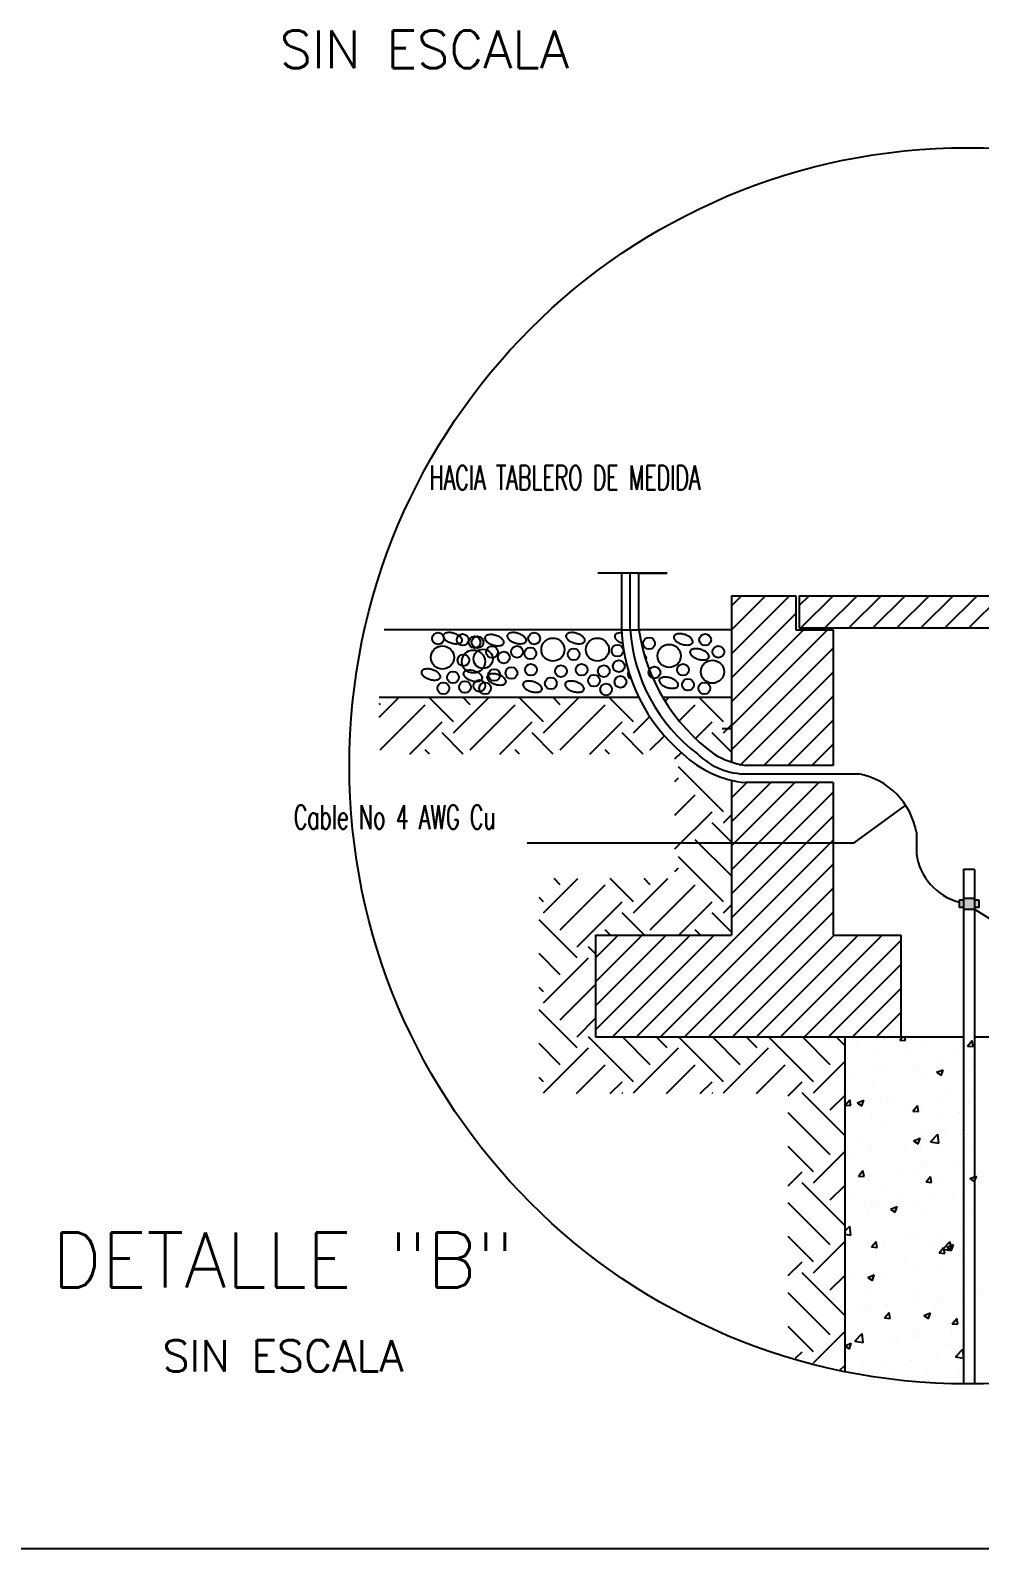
# Model space of a CAD drawing. Header units: inches. Extents: x 131 to 82119, y 71 to 16923.
# Drawn here: x 2913 to 2917.23, y 1393.4 to 1400.17 of the extents above; entities that cross this region are included whole.
import ezdxf
from ezdxf.enums import TextEntityAlignment as Align

# ---------------------------------------------------------------- set-up
doc = ezdxf.new("R2010")
doc.units = ezdxf.units.IN
doc.header["$MEASUREMENT"] = 0
doc.layers.add('DUCTO-PARED O TECHO', color=7, linetype='Continuous', lineweight=25)
doc.styles.add('ROMANS', font='romans.shx', dxfattribs={"width": 0.625})

# ---------------------------------------------------------------- blocks, each defined once
blk = doc.blocks.new('A$C17178')
h = blk.add_hatch(color=256)
h.dxf.hatch_style = 1
h.paths.add_polyline_path([(9677.894, 2890.706), (9656.993, 2890.706), (9656.993, 2858.987), (9677.894, 2858.987)])
h.paths.add_polyline_path([(9608.933, 2890.706), (9588.451, 2890.706), (9588.451, 2858.987), (9608.933, 2858.987)])
h.paths.add_polyline_path([(9608.933, 2898.71), (9608.933, 2850.665), (9656.993, 2850.665), (9656.993, 2898.71)])
for p, q in [((8287.339, 4349.281, -174973.419), (7977.922, 4349.281, -174973.419)), ((8160.525, 4349.281, -174973.419), (8083.594, 4349.281, -174973.419)), ((8083.594, 4349.281, -174973.419), (8083.594, 4096.884, -174973.419)), ((8122.06, 4096.884, -174973.419), (8122.06, 4349.281, -174973.419)), ((8122.06, 4096.884, -174973.419), (8122.06, 4349.281, -174973.419)), ((8160.525, 4096.884, -174973.419), (8160.525, 4349.281, -174973.419)), ((8160.525, 4349.281, -174973.419), (8287.339, 4349.281, -174973.419)), ((8573.707, 4248.207, -174973.419), (8861.219, 4248.207, -174973.419)), ((8573.707, 4248.207, -174973.419), (8573.707, 3506.93, -174973.419)), ((8861.219, 4248.207, -174973.419), (8861.219, 4096.884, -174973.419)), ((8876.351, 4248.207, -174973.419), (10389.574, 4248.207, -174973.419)), ((8876.351, 4248.207, -174973.419), (8876.351, 4104.697, -174973.419)), ((8083.594, 4096.884, -174973.419), (7025.518, 4096.884, -174973.419)), ((8083.594, 4096.884, -174973.419), (8083.594, 4096.884, -174973.419)), ((8083.594, 4096.884, -174973.419), (8083.594, 4096.884, -174973.419)), ((8083.594, 4096.884, -174973.419), (8083.594, 4096.884, -174973.419)), ((8083.594, 4096.884, -174973.419), (8160.525, 4096.884, -174973.419)), ((8573.707, 4096.884, -174973.419), (8160.525, 4096.884, -174973.419)), ((8861.219, 4096.884, -174973.419), (9027.674, 4096.884, -174973.419)), ((8876.351, 4104.697, -174973.419), (10389.332, 4104.697, -174973.419)), ((9027.674, 4096.884, -174973.419), (9027.674, 3491.998, -174973.419)), ((8161.147, 3794.24, -174973.419), (7002.587, 3794.24, -174973.419)), ((8573.707, 3794.24, -174973.419), (8268.165, 3794.24, -174973.419)), ((8573.707, 3655.384, -174973.419), (8532.515, 3655.384, -174973.419)), ((8573.707, 3506.93, -174973.419), (8573.707, 3513.591, -174973.419)), ((9027.674, 3491.998, -174973.419), (8636.545, 3491.998, -174973.419)), ((8636.545, 3453.562, -174973.419), (9141.792, 3453.562, -174973.419)), ((8636.545, 3453.562, -174973.419), (9141.792, 3453.562, -174973.419)), ((8573.707, 3425.891, -174973.419), (8573.707, 2734.984, -174973.419)), ((9027.674, 3415.126, -174973.419), (8636.545, 3415.126, -174973.419)), ((9027.674, 3415.126, -174973.419), (9027.674, 2734.984, -174973.419)), ((9120.372, 3146.358), (9351.021, 3313.907)), ((9398.277, 3193.976, -174973.419), (9398.277, 3097.455, -174973.419)), ((9398.277, 3193.976, -174973.419), (9398.277, 3097.455, -174973.419)), ((7663.236, 3146.358), (9120.372, 3146.358)), ((9608.933, 3028.595, -174973.419), (9608.933, 734.4, -174973.419)), ((9608.933, 3028.595, -174973.419), (9656.993, 3028.595, -174973.419)), ((9656.993, 3028.171, -174973.419), (9656.993, 734.52, -174973.419)), ((9588.451, 2890.706), (9588.451, 2858.987)), ((9608.933, 2890.706), (9588.451, 2890.706)), ((9608.933, 2858.987), (9588.451, 2858.987)), ((9656.993, 2898.71, -174973.419), (9608.933, 2898.71, -174973.419)), ((9608.933, 2898.71, -174973.419), (9608.933, 2890.706)), ((9608.933, 2858.987, -174973.419), (9608.933, 2850.665, -174973.419)), ((9608.933, 2850.665, -174973.419), (9656.993, 2850.665, -174973.419)), ((9656.993, 2890.706, -174973.419), (9656.993, 2898.71, -174973.419)), ((9677.894, 2890.706), (9656.993, 2890.706)), ((9656.993, 2850.665, -174973.419), (9656.993, 2858.987, -174973.419)), ((9677.894, 2858.987), (9656.993, 2858.987)), ((9656.993, 2850.665, -174973.419), (10317.248, 2437.633)), ((9677.894, 2858.987), (9677.894, 2890.706)), ((7968.418, 2734.984, -174973.419), (8573.707, 2734.984, -174973.419)), ((7968.418, 2734.984, -174973.419), (7968.418, 2281.017, -174973.419)), ((9027.674, 2734.984, -174973.419), (9330.318, 2734.984, -174973.419)), ((9330.318, 2281.017, -174973.419), (9330.318, 2734.984, -174973.419)), ((9608.933, 2432.339, -174973.419), (9608.956, 2432.339, -174973.419)), ((7968.418, 2281.017, -174973.419), (9330.318, 2281.017, -174973.419)), ((9078.961, 2281.017, -174973.419), (9078.961, 789.206, -174973.419)), ((9330.318, 2281.017, -174973.419), (9608.933, 2281.017, -174973.419)), ((9656.993, 2281.017, -174973.419), (9935.608, 2281.017, -174973.419)), ((0, 0), (13916.218, 0))]:
    blk.add_line(p, q)
at = {"linetype": 'Continuous'}
for p, q in [((8573.707, 4202.9, -174973.419), (8619.014, 4248.207, -174973.419)), ((8573.707, 4095.899, -174973.419), (8726.015, 4248.207, -174973.419)), ((8577.945, 3993.136, -174973.419), (8833.016, 4248.207, -174973.419)), ((8608.351, 3916.541, -174973.419), (8861.219, 4169.409, -174973.419)), ((8638.757, 3839.945, -174973.419), (8895.696, 4096.884, -174973.419)), ((8669.162, 3763.35, -174973.419), (9002.697, 4096.884, -174973.419)), ((8699.568, 3686.755, -174973.419), (9027.674, 4014.86, -174973.419)), ((8573.707, 3988.898, -174973.419), (8577.945, 3993.136, -174973.419)), ((8573.707, 3881.897, -174973.419), (8608.351, 3916.541, -174973.419)), ((8611.812, 3491.998, -174973.419), (9027.674, 3907.859, -174973.419)), ((7002.587, 3706.158, 36877.806), (7090.669, 3794.24, 36877.806)), ((7334.173, 3686.646, 36877.806), (7226.579, 3794.24, 36877.806)), ((7334.173, 3636.49, 36877.806), (7491.923, 3794.24, 36877.806)), ((7409.408, 3761.881, 36877.806), (7377.049, 3794.24, 36877.806)), ((7735.427, 3686.646, 36877.806), (7627.833, 3794.24, 36877.806)), ((7735.427, 3636.49, 36877.806), (7893.177, 3794.24, 36877.806)), ((7810.662, 3761.881, 36877.806), (7778.303, 3794.24, 36877.806)), ((8136.681, 3686.646, 36877.806), (8029.087, 3794.24, 36877.806)), ((8278.425, 3778.234, 36877.806), (8294.431, 3794.24, 36877.806)), ((8537.934, 3686.646, 36877.806), (8430.341, 3794.24, 36877.806)), ((8573.707, 3774.896, -174973.419), (8638.757, 3839.945, -174973.419)), ((8718.813, 3491.998, -174973.419), (9027.674, 3800.858, -174973.419)), ((7008.154, 3761.881, 36877.806), (7002.587, 3767.448, 36877.806)), ((7008.154, 3561.254, 36877.806), (7208.781, 3761.881, 36877.806)), ((7409.408, 3561.254, 36877.806), (7610.035, 3761.881, 36877.806)), ((7810.662, 3561.254, 36877.806), (8011.289, 3761.881, 36877.806)), ((8340.815, 3690.154, 36877.806), (8412.543, 3761.881, 36877.806)), ((8573.707, 3667.895, -174973.419), (8669.162, 3763.35, -174973.419)), ((7139.406, 3542.036, 36877.806), (7284.016, 3686.646, 36877.806)), ((7540.66, 3542.036, 36877.806), (7685.27, 3686.646, 36877.806)), ((7941.914, 3542.036, 36877.806), (8086.524, 3686.646, 36877.806)), ((8136.681, 3636.49, 36877.806), (8210.091, 3709.9, 36877.806)), ((8413.383, 3612.251, 36877.806), (8487.778, 3686.646, 36877.806)), ((8537.934, 3636.49, 36877.806), (8573.707, 3672.262, 36877.806)), ((8573.707, 3560.894, -174973.419), (8699.568, 3686.755, -174973.419)), ((8825.814, 3491.998, -174973.419), (9027.674, 3693.857, -174973.419)), ((7378.47, 3542.036, 36877.806), (7284.016, 3636.49, 36877.806)), ((7779.723, 3542.036, 36877.806), (7685.27, 3636.49, 36877.806)), ((8180.977, 3542.036, 36877.806), (8086.524, 3636.49, 36877.806)), ((8211.916, 3561.254, 36877.806), (8274.903, 3624.242, 36877.806)), ((8573.707, 3550.56, 36877.806), (8487.778, 3636.49, 36877.806)), ((7227.999, 3542.036, 36877.806), (7208.781, 3561.254, 36877.806)), ((7629.253, 3542.036, 36877.806), (7610.035, 3561.254, 36877.806)), ((8030.507, 3542.036, 36877.806), (8011.289, 3561.254, 36877.806)), ((8321.503, 3520.372, 36877.806), (8350.771, 3549.64, 36877.806)), ((8932.815, 3491.998, -174973.419), (9027.674, 3586.856, -174973.419)), ((8537.934, 3285.392, 36877.806), (8337.307, 3486.019, 36877.806)), ((8321.503, 3420.058, 36877.806), (8337.307, 3435.863, 36877.806)), ((8573.707, 3346.891, -174973.419), (8641.942, 3415.126, -174973.419)), ((8573.707, 3239.89, -174973.419), (8748.943, 3415.126, -174973.419)), ((8573.707, 3132.889, -174973.419), (8855.944, 3415.126, -174973.419)), ((8573.707, 3025.888, -174973.419), (8962.945, 3415.126, -174973.419)), ((8321.503, 3269.588, 36877.806), (8412.543, 3360.628, 36877.806)), ((8573.707, 2918.887, -174973.419), (9027.674, 3372.854, -174973.419)), ((8321.503, 3119.118, 36877.806), (8487.778, 3285.392, 36877.806)), ((8537.934, 3235.236, 36877.806), (8573.707, 3271.008, 36877.806)), ((8573.707, 2811.886, -174973.419), (9027.674, 3265.853, -174973.419)), ((8573.707, 3149.307, 36877.806), (8487.778, 3235.236, 36877.806)), ((8149.838, 2281.017, -174973.419), (9027.674, 3158.852, -174973.419)), ((8573.707, 2998.836, 36877.806), (8412.543, 3160.001, 36877.806)), ((8256.839, 2281.017, -174973.419), (9027.674, 3051.851, -174973.419)), ((8537.934, 2884.139, 36877.806), (8337.307, 3084.765, 36877.806)), ((7735.427, 2833.982, 36877.806), (7888.632, 2987.188, 36877.806)), ((7810.662, 2959.374, 36877.806), (7782.848, 2987.188, 36877.806)), ((8136.681, 2884.139, 36877.806), (8033.632, 2987.188, 36877.806)), ((8136.681, 2833.982, 36877.806), (8289.886, 2987.188, 36877.806)), ((8211.916, 2959.374, 36877.806), (8184.102, 2987.188, 36877.806)), ((8321.503, 3018.804, 36877.806), (8337.307, 3034.609, 36877.806)), ((7810.662, 2758.747, 36877.806), (8011.289, 2959.374, 36877.806)), ((8211.916, 2758.747, 36877.806), (8412.543, 2959.374, 36877.806)), ((8363.84, 2281.017, -174973.419), (9027.674, 2944.85, -174973.419)), ((7735.427, 2884.139, 36877.806), (7716.214, 2903.352, 36877.806)), ((7885.897, 2683.512, 36877.806), (8086.524, 2884.139, 36877.806)), ((8338.623, 2734.984, 36877.806), (8487.778, 2884.139, 36877.806)), ((8537.934, 2833.982, 36877.806), (8573.707, 2869.754, 36877.806)), ((7885.897, 2633.355, 36877.806), (7716.214, 2803.038, 36877.806)), ((8185.522, 2734.984, 36877.806), (8086.524, 2833.982, 36877.806)), ((8470.841, 2281.017, -174973.419), (9027.674, 2837.849, -174973.419)), ((8573.707, 2748.053, 36877.806), (8487.778, 2833.982, 36877.806)), ((7968.418, 2634.601, -174973.419), (8068.8, 2734.984, -174973.419)), ((7968.418, 2527.6, -174973.419), (8175.801, 2734.984, -174973.419)), ((7968.418, 2420.599, -174973.419), (8282.802, 2734.984, -174973.419)), ((7968.418, 2313.598, -174973.419), (8389.803, 2734.984, -174973.419)), ((8035.052, 2734.984, 36877.806), (8011.289, 2758.747, 36877.806)), ((8042.837, 2281.017, -174973.419), (8496.804, 2734.984, -174973.419)), ((8436.306, 2734.984, 36877.806), (8412.543, 2758.747, 36877.806)), ((8577.842, 2281.017, -174973.419), (9031.809, 2734.984, -174973.419)), ((8684.843, 2281.017, -174973.419), (9138.81, 2734.984, -174973.419)), ((8791.844, 2281.017, -174973.419), (9245.811, 2734.984, -174973.419)), ((8898.845, 2281.017, -174973.419), (9330.318, 2712.49, -174973.419)), ((7810.662, 2558.12, 36877.806), (7716.214, 2652.568, 36877.806)), ((7968.418, 2651.148, 36877.806), (7936.054, 2683.512, 36877.806)), ((7735.427, 2432.728, 36877.806), (7936.054, 2633.355, 36877.806)), ((9005.847, 2281.017, -174973.419), (9330.318, 2605.489, -174973.419)), ((7810.662, 2357.493, 36877.806), (7968.418, 2515.249, 36877.806)), ((7735.427, 2482.885, 36877.806), (7716.214, 2502.098, 36877.806)), ((9112.848, 2281.017, -174973.419), (9330.318, 2498.488, -174973.419)), ((7885.897, 2232.101, 36877.806), (7716.214, 2401.784, 36877.806)), ((9219.849, 2281.017, -174973.419), (9330.318, 2391.487, -174973.419)), ((7885.897, 2282.258, 36877.806), (7968.418, 2364.778, 36877.806)), ((7810.662, 2156.866, 36877.806), (7716.214, 2251.314, 36877.806)), ((8136.681, 2081.631, 36877.806), (7936.054, 2282.258, 36877.806)), ((8211.916, 2156.866, 36877.806), (8087.765, 2281.017, 36877.806)), ((8287.151, 2232.101, 36877.806), (8238.235, 2281.017, 36877.806)), ((8537.934, 2081.631, 36877.806), (8338.548, 2281.017, 36877.806)), ((8613.169, 2156.866, 36877.806), (8489.019, 2281.017, 36877.806)), ((8688.405, 2232.101, 36877.806), (8639.489, 2281.017, 36877.806)), ((8939.188, 2081.631, 36877.806), (8739.802, 2281.017, 36877.806)), ((9014.423, 2156.866, 36877.806), (8890.272, 2281.017, 36877.806)), ((9078.961, 2242.798, 36877.806), (9040.743, 2281.017, 36877.806)), ((9129.218, 2281.017, 36877.806), (9129.218, 2281.017, 36877.806)), ((9129.218, 2281.017, 36877.806), (9129.218, 2281.017, 36877.806)), ((9134.382, 2235.237, 36877.806), (9134.382, 2235.237, 36877.806)), ((9195.815, 2281.017, 36877.806), (9195.815, 2281.017, 36877.806)), ((9254.539, 2281.017, 36877.806), (9258.037, 2278.657, 36877.806)), ((9258.047, 2278.608, 36877.806), (9258.855, 2281.017, 36877.806)), ((9306.465, 2281.017, 36877.806), (9306.465, 2281.017, 36877.806)), ((9324.667, 2267.168, 36877.806), (9336.287, 2281.017, 36877.806)), ((9324.667, 2267.168, 36877.806), (9349.791, 2264.97, 36877.806)), ((9326.85, 2281.017, -174973.419), (9330.318, 2284.486, -174973.419)), ((9349.801, 2264.92, 36877.806), (9346.831, 2281.017, 36877.806)), ((9425.691, 2236.496, 36877.806), (9425.691, 2236.496, 36877.806)), ((9626.16, 2240.791, 36877.806), (9646.424, 2264.941, 36877.806)), ((9626.16, 2240.791, 36877.806), (9651.284, 2238.593, 36877.806)), ((9641.509, 2266.092, 36877.806), (9641.509, 2266.092, 36877.806)), ((9651.293, 2238.543, 36877.806), (9646.433, 2264.891, 36877.806)), ((9660.96, 2281.017, 36877.806), (9660.96, 2281.017, 36877.806)), ((9660.96, 2281.017, 36877.806), (9660.96, 2281.017, 36877.806)), ((7735.427, 2031.474, 36877.806), (7936.054, 2232.101, 36877.806)), ((8136.681, 2031.474, 36877.806), (8337.307, 2232.101, 36877.806)), ((8537.934, 2031.474, 36877.806), (8738.561, 2232.101, 36877.806)), ((8939.188, 2031.474, 36877.806), (9078.961, 2171.247, 36877.806)), ((9207.372, 2204.98, 36877.806), (9207.372, 2204.98, 36877.806)), ((9358.769, 2225.757, 36877.806), (9358.769, 2225.757, 36877.806)), ((9511.373, 2187.982, 36877.806), (9511.373, 2187.982, 36877.806)), ((9583.156, 2216.276, 36877.806), (9583.156, 2216.276, 36877.806)), ((9644.726, 2188.888, 36877.806), (9644.726, 2188.888, 36877.806)), ((7735.427, 2081.631, 36877.806), (7716.214, 2100.844, 36877.806)), ((7883.236, 2028.813, 36877.806), (8011.289, 2156.866, 36877.806)), ((8284.49, 2028.813, 36877.806), (8412.543, 2156.866, 36877.806)), ((8685.743, 2028.813, 36877.806), (8813.796, 2156.866, 36877.806)), ((9114.836, 2119.127, 36877.806), (9114.836, 2119.127, 36877.806)), ((9220.064, 2132.98, 36877.806), (9220.064, 2132.98, 36877.806)), ((9266.237, 2145.904, 36877.806), (9266.237, 2145.904, 36877.806)), ((9379.26, 2153.939, 36877.806), (9379.26, 2153.939, 36877.806)), ((9488.032, 2123.524, 36877.806), (9517.464, 2134.821, 36877.806)), ((9488.032, 2123.524, 36877.806), (9508.941, 2109.42, 36877.806)), ((9508.95, 2109.371, 36877.806), (9517.473, 2134.772, 36877.806)), ((9636.398, 2126.163, 36877.806), (9636.398, 2126.163, 36877.806)), ((8033.706, 2028.813, 36877.806), (8086.524, 2081.631, 36877.806)), ((8089.185, 2028.813, 36877.806), (8086.524, 2031.474, 36877.806)), ((8434.96, 2028.813, 36877.806), (8487.778, 2081.631, 36877.806)), ((8490.439, 2028.813, 36877.806), (8487.778, 2031.474, 36877.806)), ((8826.759, 2019.358, 36877.806), (8889.032, 2081.631, 36877.806)), ((9078.961, 1841.545, 36877.806), (8889.032, 2031.474, 36877.806)), ((9202.261, 2065.052, 36877.806), (9202.261, 2065.052, 36877.806)), ((9420.58, 2096.567, 36877.806), (9420.58, 2096.567, 36877.806)), ((9639.375, 2036.955, 36877.806), (9639.375, 2036.955, 36877.806)), ((9014.423, 1956.239, 36877.806), (9078.961, 2020.777, 36877.806)), ((9081.496, 1977.369, 36877.806), (9101.761, 2001.519, 36877.806)), ((9081.496, 1977.369, 36877.806), (9106.621, 1975.171, 36877.806)), ((9106.63, 1975.121, 36877.806), (9101.77, 2001.469, 36877.806)), ((9109.485, 1967.193, 36877.806), (9109.485, 1967.193, 36877.806)), ((9134.853, 1987.951, 36877.806), (9164.285, 1999.249, 36877.806)), ((9134.853, 1987.951, 36877.806), (9155.762, 1973.848, 36877.806)), ((9141.155, 1963.984, 36877.806), (9141.155, 1963.984, 36877.806)), ((9155.771, 1973.799, 36877.806), (9164.294, 1999.199, 36877.806)), ((9268.681, 1988.152, 36877.806), (9268.681, 1988.152, 36877.806)), ((9276.914, 2010.965, 36877.806), (9276.914, 2010.965, 36877.806)), ((9382.989, 1950.992, 36877.806), (9403.254, 1975.142, 36877.806)), ((9408.123, 1948.744, 36877.806), (9403.263, 1975.092, 36877.806)), ((9501.301, 2001.484, 36877.806), (9501.301, 2001.484, 36877.806)), ((9534.147, 2023.101, 36877.806), (9534.147, 2023.101, 36877.806)), ((9631.287, 1986.235, 36877.806), (9631.287, 1986.235, 36877.806)), ((9014.423, 1755.612, 36877.806), (8826.769, 1943.266, 36877.806)), ((9197.15, 1925.123, 36877.806), (9197.15, 1925.123, 36877.806)), ((9365.542, 1954.503, 36877.806), (9365.542, 1954.503, 36877.806)), ((9382.989, 1950.992, 36877.806), (9408.114, 1948.794, 36877.806)), ((9415.469, 1956.639, 36877.806), (9415.469, 1956.639, 36877.806)), ((9494.018, 1937.18, 36877.806), (9494.018, 1937.18, 36877.806)), ((9589.929, 1945.022, 36877.806), (9589.929, 1945.022, 36877.806)), ((9248.882, 1895.102, 36877.806), (9248.882, 1895.102, 36877.806)), ((9385.757, 1818.714, 36877.806), (9415.189, 1830.012, 36877.806)), ((9406.675, 1804.562, 36877.806), (9415.198, 1829.962, 36877.806)), ((9423.568, 1857.314, 36877.806), (9423.568, 1857.314, 36877.806)), ((9461.296, 1813.436, 36877.806), (9494.035, 1847.558, 36877.806)), ((9498.688, 1807.596, 36877.806), (9494.044, 1847.515, 36877.806)), ((9528.796, 1871.168, 36877.806), (9528.796, 1871.168, 36877.806)), ((9594.738, 1844.888, 36877.806), (9594.738, 1844.888, 36877.806)), ((9626.175, 1846.306, 36877.806), (9626.175, 1846.306, 36877.806)), ((8939.188, 1680.377, 36877.806), (8826.791, 1792.775, 36877.806)), ((8939.188, 1630.22, 36877.806), (9078.961, 1769.993, 36877.806)), ((9104.465, 1760.732, 36877.806), (9104.465, 1760.732, 36877.806)), ((9158.103, 1822.365, 36877.806), (9158.103, 1822.365, 36877.806)), ((9192.039, 1785.195, 36877.806), (9192.039, 1785.195, 36877.806)), ((9193.287, 1797.303, 36877.806), (9193.287, 1797.303, 36877.806)), ((9349.602, 1802.81, 36877.806), (9349.602, 1802.81, 36877.806)), ((9385.757, 1818.714, 36877.806), (9406.666, 1804.611, 36877.806)), ((9410.358, 1816.71, 36877.806), (9410.358, 1816.71, 36877.806)), ((9417.674, 1787.822, 36877.806), (9417.674, 1787.822, 36877.806)), ((9461.296, 1813.436, 36877.806), (9498.679, 1807.638, 36877.806)), ((9642.061, 1778.341, 36877.806), (9642.061, 1778.341, 36877.806)), ((9418.218, 1705.381, 36877.806), (9418.218, 1705.381, 36877.806)), ((9577.414, 1726.339, 36877.806), (9577.414, 1726.339, 36877.806)), ((9621.064, 1706.378, 36877.806), (9621.064, 1706.378, 36877.806)), ((8826.815, 1618.161, 36877.806), (8889.032, 1680.377, 36877.806)), ((9078.961, 1440.291, 36877.806), (8889.032, 1630.22, 36877.806)), ((9139.819, 1661.193, 36877.806), (9160.083, 1685.343, 36877.806)), ((9139.819, 1661.193, 36877.806), (9164.943, 1658.995, 36877.806)), ((9164.952, 1658.945, 36877.806), (9160.092, 1685.293, 36877.806)), ((9186.927, 1645.266, 36877.806), (9186.927, 1645.266, 36877.806)), ((9312.99, 1691.527, 36877.806), (9312.99, 1691.527, 36877.806)), ((9405.246, 1676.782, 36877.806), (9405.246, 1676.782, 36877.806)), ((9441.312, 1634.816, 36877.806), (9461.576, 1658.965, 36877.806)), ((9441.312, 1634.816, 36877.806), (9466.436, 1632.617, 36877.806)), ((9466.445, 1632.568, 36877.806), (9461.585, 1658.916, 36877.806)), ((9510.134, 1655.709, 36877.806), (9510.134, 1655.709, 36877.806)), ((9636.661, 1649.477, 36877.806), (9666.092, 1660.775, 36877.806)), ((9636.661, 1649.477, 36877.806), (9657.57, 1635.374, 36877.806)), ((9657.578, 1635.325, 36877.806), (9666.101, 1660.725, 36877.806)), ((9014.423, 1554.985, 36877.806), (9078.961, 1619.523, 36877.806)), ((9111.432, 1582.511, 36877.806), (9111.432, 1582.511, 36877.806)), ((9264.997, 1613.631, 36877.806), (9264.997, 1613.631, 36877.806)), ((9335.819, 1573.03, 36877.806), (9335.819, 1573.03, 36877.806)), ((9466.835, 1560.553, 36877.806), (9466.835, 1560.553, 36877.806)), ((9560.206, 1563.55, 36877.806), (9560.206, 1563.55, 36877.806)), ((9615.953, 1566.449, 36877.806), (9615.953, 1566.449, 36877.806)), ((9014.423, 1354.358, 36877.806), (8826.826, 1541.955, 36877.806)), ((9181.816, 1505.338, 36877.806), (9181.816, 1505.338, 36877.806)), ((9200.06, 1526.049, 36877.806), (9200.06, 1526.049, 36877.806)), ((9202.411, 1525.74, 36877.806), (9202.411, 1525.74, 36877.806)), ((9283.482, 1513.905, 36877.806), (9312.914, 1525.202, 36877.806)), ((9283.482, 1513.905, 36877.806), (9304.391, 1499.802, 36877.806)), ((9304.4, 1499.752, 36877.806), (9312.922, 1525.153, 36877.806)), ((9307.639, 1539.594, 36877.806), (9307.639, 1539.594, 36877.806)), ((9400.135, 1536.853, 36877.806), (9400.135, 1536.853, 36877.806)), ((9424.447, 1516.568, 36877.806), (9424.447, 1516.568, 36877.806)), ((9648.834, 1507.088, 36877.806), (9648.834, 1507.088, 36877.806)), ((9078.961, 1414.961, 36877.806), (9101.16, 1438.097, 36877.806)), ((9105.812, 1398.135, 36877.806), (9101.168, 1438.055, 36877.806)), ((9610.842, 1426.521, 36877.806), (9610.842, 1426.521, 36877.806)), ((9621.722, 1429.715, 36877.806), (9621.722, 1429.715, 36877.806)), ((8939.188, 1279.123, 36877.806), (8826.847, 1391.464, 36877.806)), ((8939.188, 1228.966, 36877.806), (9078.961, 1368.739, 36877.806)), ((9078.961, 1402.34, 36877.806), (9105.804, 1398.177, 36877.806)), ((9091.833, 1359.954, 36877.806), (9091.833, 1359.954, 36877.806)), ((9176.705, 1365.409, 36877.806), (9176.705, 1365.409, 36877.806)), ((9197.06, 1373.807, 36877.806), (9197.06, 1373.807, 36877.806)), ((9198.142, 1345.017, 36877.806), (9218.406, 1369.166, 36877.806)), ((9223.275, 1342.769, 36877.806), (9218.415, 1369.117, 36877.806)), ((9247.642, 1362.83, 36877.806), (9247.642, 1362.83, 36877.806)), ((9252.192, 1359.368, 36877.806), (9252.192, 1359.368, 36877.806)), ((9356.257, 1394.766, 36877.806), (9356.257, 1394.766, 36877.806)), ((9395.024, 1396.925, 36877.806), (9395.024, 1396.925, 36877.806)), ((9492.779, 1404.908, 36877.806), (9492.779, 1404.908, 36877.806)), ((9517.024, 1334.401, 36877.806), (9549.764, 1368.523, 36877.806)), ((9534.386, 1344.668, 36877.806), (9563.817, 1355.966, 36877.806)), ((9554.416, 1328.561, 36877.806), (9549.772, 1368.48, 36877.806)), ((9555.303, 1330.515, 36877.806), (9563.826, 1355.916, 36877.806)), ((9198.142, 1345.017, 36877.806), (9223.266, 1342.818, 36877.806)), ((9476.579, 1349.887, 36877.806), (9476.579, 1349.887, 36877.806)), ((9499.635, 1318.639, 36877.806), (9519.899, 1342.789, 36877.806)), ((9499.635, 1318.639, 36877.806), (9524.759, 1316.441, 36877.806)), ((9517.024, 1334.401, 36877.806), (9554.408, 1328.603, 36877.806)), ((9524.768, 1316.391, 36877.806), (9519.908, 1342.739, 36877.806)), ((9534.386, 1344.668, 36877.806), (9555.294, 1330.565, 36877.806)), ((9593.499, 1312.615, 36877.806), (9593.499, 1312.615, 36877.806)), ((9605.73, 1286.592, 36877.806), (9605.73, 1286.592, 36877.806)), ((8826.872, 1216.964, 36877.806), (8889.032, 1279.123, 36877.806)), ((9078.961, 1039.037, 36877.806), (8889.032, 1228.966, 36877.806)), ((9103.226, 1228.459, 36877.806), (9103.226, 1228.459, 36877.806)), ((9171.594, 1225.481, 36877.806), (9171.594, 1225.481, 36877.806)), ((9181.207, 1209.095, 36877.806), (9210.639, 1220.393, 36877.806)), ((9202.124, 1194.943, 36877.806), (9210.647, 1220.344, 36877.806)), ((9245.678, 1228.979, 36877.806), (9245.678, 1228.979, 36877.806)), ((9348.362, 1270.537, 36877.806), (9348.362, 1270.537, 36877.806)), ((9389.913, 1256.996, 36877.806), (9389.913, 1256.996, 36877.806)), ((9511.144, 1263.928, 36877.806), (9511.144, 1263.928, 36877.806)), ((9616.371, 1277.781, 36877.806), (9616.371, 1277.781, 36877.806)), ((9014.423, 1153.731, 36877.806), (9078.961, 1218.269, 36877.806)), ((9086.482, 1208.02, 36877.806), (9086.482, 1208.02, 36877.806)), ((9181.207, 1209.095, 36877.806), (9202.116, 1194.992, 36877.806)), ((9014.423, 953.104, 36877.806), (8826.883, 1140.645, 36877.806)), ((9166.482, 1085.552, 36877.806), (9166.482, 1085.552, 36877.806)), ((9170.337, 1144.576, 36877.806), (9170.337, 1144.576, 36877.806)), ((9258.965, 1088.114, 36877.806), (9258.965, 1088.114, 36877.806)), ((9384.801, 1117.068, 36877.806), (9384.801, 1117.068, 36877.806)), ((9394.724, 1135.096, 36877.806), (9394.724, 1135.096, 36877.806)), ((9400.565, 1098.141, 36877.806), (9400.565, 1098.141, 36877.806)), ((9505.793, 1111.995, 36877.806), (9505.793, 1111.995, 36877.806)), ((9508.894, 1123.437, 36877.806), (9508.894, 1123.437, 36877.806)), ((9600.619, 1146.664, 36877.806), (9600.619, 1146.664, 36877.806)), ((9619.111, 1125.615, 36877.806), (9619.111, 1125.615, 36877.806)), ((9664.989, 1132.953, 36877.806), (9664.989, 1132.953, 36877.806)), ((9135.099, 1063.192, 36877.806), (9135.099, 1063.192, 36877.806)), ((9256.464, 1028.84, 36877.806), (9276.729, 1052.99, 36877.806)), ((9256.464, 1028.84, 36877.806), (9281.589, 1026.642, 36877.806)), ((9263.758, 1081.359, 36877.806), (9263.758, 1081.359, 36877.806)), ((9281.597, 1026.593, 36877.806), (9276.737, 1052.941, 36877.806)), ((9432.111, 1039.859, 36877.806), (9461.542, 1051.156, 36877.806)), ((9432.111, 1039.859, 36877.806), (9453.019, 1025.756, 36877.806)), ((9453.028, 1025.706, 36877.806), (9461.551, 1051.107, 36877.806)), ((9483.352, 1078.633, 36877.806), (9483.352, 1078.633, 36877.806)), ((9557.957, 1002.463, 36877.806), (9578.222, 1026.613, 36877.806)), ((9583.09, 1000.215, 36877.806), (9578.23, 1026.563, 36877.806)), ((8939.188, 877.869, 36877.806), (8826.904, 990.153, 36877.806)), ((8939.188, 827.713, 36877.806), (9078.961, 967.485, 36877.806)), ((9124.149, 924.94, 36877.806), (9156.888, 959.062, 36877.806)), ((9161.54, 919.1, 36877.806), (9156.896, 959.02, 36877.806)), ((9379.69, 977.139, 36877.806), (9379.69, 977.139, 36877.806)), ((9554.41, 967.166, 36877.806), (9554.41, 967.166, 36877.806)), ((9557.957, 1002.463, 36877.806), (9583.082, 1000.265, 36877.806)), ((9595.508, 1006.735, 36877.806), (9595.508, 1006.735, 36877.806)), ((9078.961, 904.297, 36877.806), (9108.363, 915.584, 36877.806)), ((9078.961, 904.266, 36877.806), (9099.841, 890.183, 36877.806)), ((9086.71, 930.914, 36877.806), (9086.71, 930.914, 36877.806)), ((9099.849, 890.134, 36877.806), (9108.372, 915.534, 36877.806)), ((9124.149, 924.94, 36877.806), (9161.532, 919.142, 36877.806)), ((9161.371, 945.623, 36877.806), (9161.371, 945.623, 36877.806)), ((9289.987, 932.354, 36877.806), (9289.987, 932.354, 36877.806)), ((9311.097, 921.433, 36877.806), (9311.097, 921.433, 36877.806)), ((9395.214, 946.208, 36877.806), (9395.214, 946.208, 36877.806)), ((9535.483, 911.952, 36877.806), (9535.483, 911.952, 36877.806)), ((9572.752, 855.366, 36877.806), (9605.492, 889.488, 36877.806)), ((9610.144, 849.526, 36877.806), (9605.5, 889.445, 36877.806)), ((8860.119, 848.957, 36877.806), (8889.032, 877.869, 36877.806)), ((9057.116, 795.17, 36877.806), (9078.961, 817.015, 36877.806)), ((9246.403, 830.557, 36877.806), (9246.403, 830.557, 36877.806)), ((9374.579, 837.21, 36877.806), (9374.579, 837.21, 36877.806)), ((9491.539, 872.635, 36877.806), (9491.539, 872.635, 36877.806)), ((9572.752, 855.366, 36877.806), (9610.136, 849.568, 36877.806)), ((9590.397, 866.807, 36877.806), (9590.397, 866.807, 36877.806)), ((9156.26, 805.695, 36877.806), (9156.26, 805.695, 36877.806)), ((9284.636, 780.421, 36877.806), (9284.636, 780.421, 36877.806)), ((9333.552, 750.7, 36877.806), (9333.552, 750.7, 36877.806)), ((9333.552, 750.7, 36877.806), (9333.552, 750.7, 36877.806)), ((9443.832, 801.379, 36877.806), (9443.832, 801.379, 36877.806)), ((9592.259, 780.343, 36877.806), (9592.259, 780.343, 36877.806)), ((9642.215, 734.567, 36877.806), (9642.215, 734.567, 36877.806))]:
    blk.add_line(p, q, dxfattribs=at)
at = {"color": 0}
for p, q in [((8876.351, 4204.476, -174973.419), (8920.082, 4248.207, -174973.419)), ((8883.574, 4104.697, -174973.419), (9027.083, 4248.207, -174973.419)), ((8990.575, 4104.697, -174973.419), (9134.084, 4248.207, -174973.419)), ((9097.576, 4104.697, -174973.419), (9241.085, 4248.207, -174973.419)), ((9204.577, 4104.697, -174973.419), (9348.086, 4248.207, -174973.419)), ((9311.578, 4104.697, -174973.419), (9455.087, 4248.207, -174973.419)), ((9418.579, 4104.697, -174973.419), (9562.088, 4248.207, -174973.419)), ((9525.58, 4104.697, -174973.419), (9669.089, 4248.207, -174973.419)), ((9632.581, 4104.697, -174973.419), (9776.09, 4248.207, -174973.419))]:
    blk.add_line(p, q, dxfattribs=at)
for points, elevation in [([(7337.576, 4080.164, 0.05175642), (7320.065, 4083.656, 0.06561285), (7305.967, 4083.126, 0.10449837), (7293.831, 4078.324, 0.1730463), (7289.017, 4071.897, 0.1730463), (7289.357, 4063.875, 0.10449837), (7296.655, 4053.054, 0.06561285), (7307.986, 4044.65, 0.05175642), (7324.406, 4037.635, 0.05175642), (7341.917, 4034.142, 0.06561285), (7356.015, 4034.672, 0.10449837), (7368.151, 4039.475, 0.1730463), (7372.965, 4045.901, 0.1730463), (7372.625, 4053.924, 0.10449837), (7365.327, 4064.745, 0.06561285), (7353.996, 4073.149, 0.05175642)], -174973.419), ([(7523.338, 4071.477, 0.05175642), (7505.827, 4074.97, 0.06561285), (7491.73, 4074.44, 0.10449837), (7479.594, 4069.637, 0.1730463), (7474.779, 4063.211, 0.1730463), (7475.12, 4055.189, 0.10449837), (7482.417, 4044.368, 0.06561285), (7493.748, 4035.963, 0.05175642), (7510.169, 4028.949, 0.05175642), (7527.68, 4025.456, 0.06561285), (7541.778, 4025.986, 0.10449837), (7553.913, 4030.789, 0.1730463), (7558.728, 4037.215, 0.1730463), (7558.387, 4045.238, 0.10449837), (7551.09, 4056.058, 0.06561285), (7539.759, 4064.463, 0.05175642)], -174973.419), ([(7622.947, 4080.164, 0.05175642), (7605.436, 4083.656, 0.06561285), (7591.338, 4083.126, 0.10449837), (7579.202, 4078.324, 0.1730463), (7574.388, 4071.897, 0.1730463), (7574.728, 4063.875, 0.10449837), (7582.026, 4053.054, 0.06561285), (7593.357, 4044.65, 0.05175642), (7609.777, 4037.635, 0.05175642), (7627.288, 4034.142, 0.06561285), (7641.386, 4034.672, 0.10449837), (7653.522, 4039.475, 0.1730463), (7658.336, 4045.901, 0.1730463), (7657.996, 4053.924, 0.10449837), (7650.698, 4064.745, 0.06561285), (7639.367, 4073.149, 0.05175642)], -174973.419), ([(7884.863, 4080.164, 0.05175642), (7867.352, 4083.656, 0.06561285), (7853.254, 4083.126, 0.10449837), (7841.118, 4078.324, 0.1730463), (7836.304, 4071.897, 0.1730463), (7836.644, 4063.875, 0.10449837), (7843.942, 4053.054, 0.06561285), (7855.273, 4044.65, 0.05175642), (7871.693, 4037.635, 0.05175642), (7889.204, 4034.142, 0.06561285), (7903.302, 4034.672, 0.10449837), (7915.438, 4039.475, 0.1730463), (7920.252, 4045.901, 0.1730463), (7919.912, 4053.924, 0.10449837), (7912.614, 4064.745, 0.06561285), (7901.283, 4073.149, 0.05175642)], -174973.419), ([(8365.694, 4074.758, 0.05175642), (8348.183, 4078.251, 0.06561285), (8334.085, 4077.721, 0.10449837), (8321.949, 4072.918, 0.1730463), (8317.135, 4066.492, 0.1730463), (8317.475, 4058.469, 0.10449837), (8324.772, 4047.649, 0.06561285), (8336.104, 4039.244, 0.05175642), (8352.524, 4032.23, 0.05175642), (8370.035, 4028.737, 0.06561285), (8384.133, 4029.267, 0.10449837), (8396.268, 4034.07, 0.1730463), (8401.083, 4040.496, 0.1730463), (8400.743, 4048.519, 0.10449837), (8393.445, 4059.339, 0.06561285), (8382.114, 4067.744, 0.05175642)], -174973.419), ([(8438.09, 4008.233, 0.05175642), (8420.579, 4011.726, 0.06561285), (8406.481, 4011.196, 0.10449837), (8394.345, 4006.393, 0.1730463), (8389.531, 3999.967, 0.1730463), (8389.871, 3991.944, 0.10449837), (8397.169, 3981.124, 0.06561285), (8408.5, 3972.719, 0.05175642), (8424.92, 3965.705, 0.05175642), (8442.431, 3962.212, 0.06561285), (8456.529, 3962.742, 0.10449837), (8468.664, 3967.545, 0.1730463), (8473.479, 3973.971, 0.1730463), (8473.139, 3981.994, 0.10449837), (8465.841, 3992.814, 0.06561285), (8454.51, 4001.219, 0.05175642)], -174973.419), ([(7240.69, 3918.198, 0.05175642), (7223.179, 3921.691, 0.06561285), (7209.081, 3921.161, 0.10449837), (7196.946, 3916.358, 0.1730463), (7192.131, 3909.932, 0.1730463), (7192.472, 3901.909, 0.10449837), (7199.769, 3891.088, 0.06561285), (7211.1, 3882.684, 0.05175642), (7227.521, 3875.669, 0.05175642), (7245.032, 3872.177, 0.06561285), (7259.13, 3872.707, 0.10449837), (7271.265, 3877.51, 0.1730463), (7276.08, 3883.936, 0.1730463), (7275.739, 3891.958, 0.10449837), (7268.442, 3902.779, 0.06561285), (7257.111, 3911.183, 0.05175642)], -263244.763), ([(7427.487, 3912.594, 0.05175642), (7409.976, 3916.086, 0.06561285), (7395.878, 3915.556, 0.10449837), (7383.743, 3910.753, 0.1730463), (7378.928, 3904.327, 0.1730463), (7379.269, 3896.305, 0.10449837), (7386.566, 3885.484, 0.06561285), (7397.897, 3877.08, 0.05175642), (7414.318, 3870.065, 0.05175642), (7431.829, 3866.572, 0.06561285), (7445.926, 3867.102, 0.10449837), (7458.062, 3871.905, 0.1730463), (7462.877, 3878.331, 0.1730463), (7462.536, 3886.354, 0.10449837), (7455.239, 3897.175, 0.06561285), (7443.908, 3905.579, 0.05175642)], -174973.419), ([(7533.035, 3896.377, 0.05175642), (7515.524, 3899.87, 0.06561285), (7501.427, 3899.34, 0.10449837), (7489.291, 3894.537, 0.1730463), (7484.476, 3888.111, 0.1730463), (7484.817, 3880.088, 0.10449837), (7492.114, 3869.268, 0.06561285), (7503.445, 3860.863, 0.05175642), (7519.866, 3853.849, 0.05175642), (7537.377, 3850.356, 0.06561285), (7551.475, 3850.886, 0.10449837), (7563.61, 3855.689, 0.1730463), (7568.425, 3862.115, 0.1730463), (7568.084, 3870.138, 0.10449837), (7560.787, 3880.958, 0.06561285), (7549.456, 3889.363, 0.05175642)], -174973.419), ([(7693.312, 3863.944, 0.05175642), (7675.801, 3867.437, 0.06561285), (7661.703, 3866.907, 0.10449837), (7649.568, 3862.104, 0.1730463), (7644.753, 3855.678, 0.1730463), (7645.094, 3847.655, 0.10449837), (7652.391, 3836.835, 0.06561285), (7663.722, 3828.43, 0.05175642), (7680.143, 3821.416, 0.05175642), (7697.654, 3817.923, 0.06561285), (7711.752, 3818.453, 0.10449837), (7723.887, 3823.256, 0.1730463), (7728.702, 3829.682, 0.1730463), (7728.361, 3837.705, 0.10449837), (7721.064, 3848.525, 0.06561285), (7709.733, 3856.93, 0.05175642)], -174973.419), ([(7880.954, 3863.944, 0.05175642), (7863.443, 3867.437, 0.06561285), (7849.345, 3866.907, 0.10449837), (7837.209, 3862.104, 0.1730463), (7832.395, 3855.678, 0.1730463), (7832.735, 3847.655, 0.10449837), (7840.032, 3836.835, 0.06561285), (7851.364, 3828.43, 0.05175642), (7867.784, 3821.416, 0.05175642), (7885.295, 3817.923, 0.06561285), (7899.393, 3818.453, 0.10449837), (7911.528, 3823.256, 0.1730463), (7916.343, 3829.682, 0.1730463), (7916.003, 3837.705, 0.10449837), (7908.705, 3848.525, 0.06561285), (7897.374, 3856.93, 0.05175642)], -174973.419), ([(8300.877, 3881.745, 0.05175642), (8283.366, 3885.238, 0.06561285), (8269.268, 3884.708, 0.10449837), (8257.133, 3879.905, 0.1730463), (8252.318, 3873.479, 0.1730463), (8252.658, 3865.456, 0.10449837), (8259.956, 3854.635, 0.06561285), (8271.287, 3846.231, 0.05175642), (8287.707, 3839.216, 0.05175642), (8305.218, 3835.724, 0.06561285), (8319.316, 3836.254, 0.10449837), (8331.452, 3841.057, 0.1730463), (8336.266, 3847.483, 0.1730463), (8335.926, 3855.505, 0.10449837), (8328.629, 3866.326, 0.06561285), (8317.297, 3874.73, 0.05175642)], -174973.419)]:
    blk.add_lwpolyline(points, format="xyb", close=True, dxfattribs=dict(elevation=elevation))
at = {"elevation": -174973.419}
for points in [[(8084.428, 4082.062, 0.06214909), (8071.072, 4081.467, 0.10449837), (8058.937, 4076.664, 0.1730463), (8054.122, 4070.238, 0.1730463), (8054.462, 4062.216, 0.10449837), (8061.76, 4051.395, 0.06561285), (8073.091, 4042.991, 0.04969671), (8088.833, 4036.189, 0.04969671)], [(8192.052, 3963.224, 0.08826967), (8193.972, 3966.944, 0.1730463), (8193.631, 3974.966, 0.10449837), (8186.334, 3985.787, 0.01074031), (8184.634, 3987.364, 0.01074031)]]:
    blk.add_lwpolyline(points, format="xyb", dxfattribs=at)
for centre, radius in [((9626.069, 3489.909, 36877.806), 2755.562), ((7265.779, 4057.355, -263244.763), 26.234), ((7375.394, 4051.95, -174973.419), 26.234), ((7428.606, 4041.139, -174973.419), 26.234), ((7441.851, 4041.139, -174973.419), 26.234), ((7694.431, 4057.355, -174973.419), 26.234), ((8206.535, 4035.733, -174973.419), 26.234), ((8456.724, 4051.95, -174973.419), 26.234), ((7285.467, 3972.878, -263244.763), 51.537), ((7423.697, 3954.651, -174973.419), 51.537), ((7466.804, 3966.802, -174973.419), 42.948), ((7506.226, 3997.18, -174973.419), 26.234), ((7558.991, 3972.878, -174973.419), 26.234), ((7617.957, 3998.268, -174973.419), 26.234), ((7677.517, 3991.104, -174973.419), 26.234), ((7777.839, 4008.013, -174973.419), 51.537), ((7870.345, 3987.084, -174973.419), 26.234), ((7976.035, 4008.013, -174973.419), 51.537), ((8065.804, 4003.3, -174973.419), 26.234), ((8296.198, 3979.905, -174973.419), 51.537), ((8515.362, 3997.895, -174973.419), 26.234), ((7379.006, 3960.727, -174973.419), 26.234), ((7593.091, 3903.694, -174973.419), 26.234), ((7679.905, 3918.198, -174973.419), 26.234), ((7813.603, 3912.122, -174973.419), 26.234), ((7905.79, 3918.198, -174973.419), 26.234), ((8004.755, 3912.122, -174973.419), 26.234), ((8071.586, 3934.072, -174973.419), 26.234), ((8230.639, 3906.047, -174973.419), 26.234), ((8357.945, 3918.198, -174973.419), 26.234), ((8489.312, 3909.633, -174973.419), 51.537), ((7289.234, 3835.73, -263244.763), 26.234), ((7332.235, 3884.38, -263244.763), 26.234), ((7385.605, 3841.136, -174973.419), 26.234), ((7449.669, 3846.541, -174973.419), 26.234), ((7475.516, 3835.73, -174973.419), 26.234), ((7516.125, 3895.191, -174973.419), 26.234), ((7768.706, 3857.352, -174973.419), 26.234), ((7960.857, 3869.594, -174973.419), 26.234), ((8079.169, 3864.289, -174973.419), 26.234), ((8379.894, 3851.367, -174973.419), 26.234), ((8452.815, 3835.73, -174973.419), 26.234), ((8014.985, 3830.325, -174973.419), 26.234)]:
    blk.add_circle(centre, radius)
for centre, radius, start, end in [((8852.628, 4132.69, -174973.419), 769.867, 182.6657407, 229.9900841), ((8884.071, 4151.657, -174973.419), 763.978, 184.1112478, 232.8126398), ((8884.071, 4151.657, -174973.419), 763.978, 184.1112478, 232.8126398), ((8994.634, 4223.083, -174973.419), 843.602, 188.6034213, 233.7202099), ((8138.452, 3899.971, -174973.419), 26.234, 152.912225, 243.1848409), ((8685.545, 3889.968), 477.364, 226.6182503, 264.1082961), ((8639.988, 3763.066), 309.523, 225.308888, 270.6374747), ((8639.988, 3763.066), 309.523, 225.308888, 270.6374747), ((8692.611, 3867.618), 379.781, 238.725266, 261.5104851), ((9083.091, 3139.059, -174973.419), 319.935, 9.8838997, 79.4274764), ((9083.091, 3139.059, -174973.419), 319.935, 9.8838997, 79.4274764), ((9659.433, 3135.928, -174973.419), 263.975, 188.3803934, 254.4013351), ((9659.433, 3135.928, -174973.419), 263.975, 188.3803934, 254.4013351)]:
    blk.add_arc(centre, radius, start, end)
at = {"style": 'ROMANS'}
for s, height, p in [('SIN ESCALA', 168.1359, (7204.59, 6600.642, -183604.395)), ('DETALLE "B"', 245.19818, (6575.093, 1164.438)), ('SIN ESCALA', 140.1132, (6575.093, 789.534))]:
    blk.add_text(s, height=height, dxfattribs=at).set_placement(p, align=Align.CENTER)
at = {"char_height": 107.41866, "attachment_point": 1, "style": 'ROMANS'}
for s, insert in [('HACIA TABLERO DE MEDIDA', (7227.807, 4828.436)), ('Cable No 4 AWG Cu', (6622.518, 3315.213))]:
    blk.add_mtext(s, dxfattribs=dict(at, insert=insert))

msp = doc.modelspace()

# ---------------------------------------------------------------- block references
at = {"layer": 'DUCTO-PARED O TECHO', "xscale": 0.001, "yscale": 0.001, "zscale": 0.002}
msp.add_blockref('A$C17178', (2907.5471, 1393.404), dxfattribs=at)

doc.saveas('drawing.dxf')
